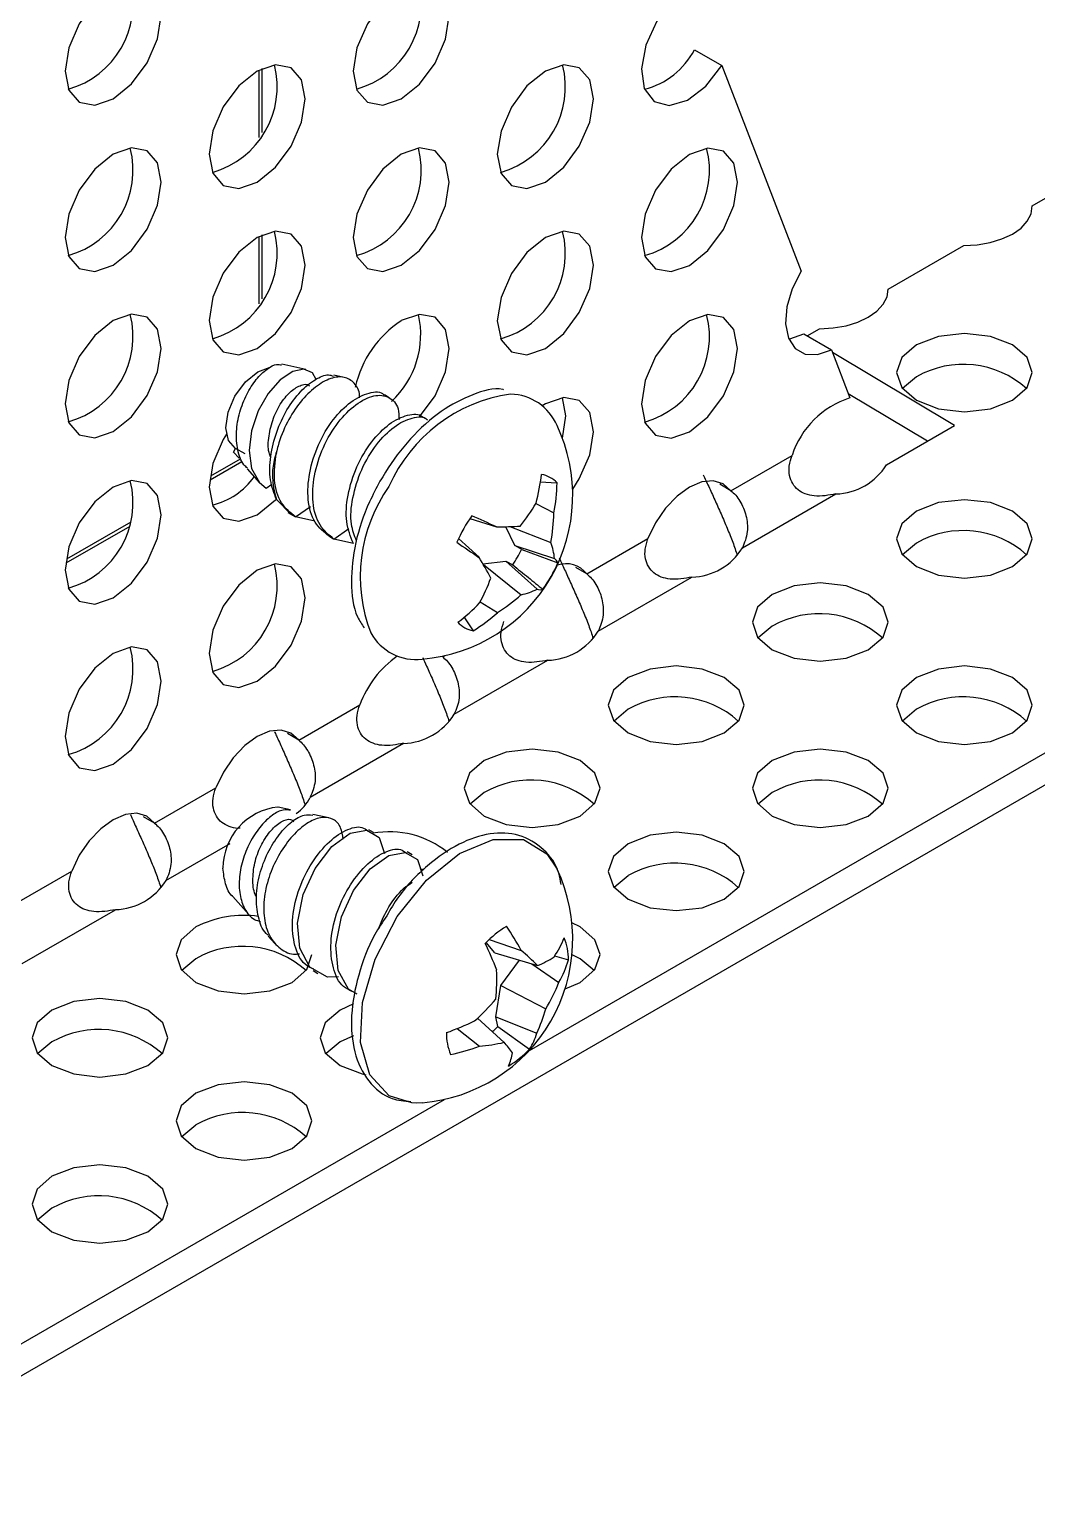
# Model space of a CAD drawing. Extents: x 0 to 8.3, y -7.63 to 0.
# Drawn here: x 5.873 to 6.799, y -6.572 to -5.212 of the extents above; entities that cross this region are included whole.
import ezdxf

# ---------------------------------------------------------------- set-up
doc = ezdxf.new("R2010")
doc.units = 0
doc.header["$LTSCALE"] = 0.5
doc.header["$MEASUREMENT"] = 0
for name, color, linetype in [('Brackets', 181, 'CONTINUOUS'), ('End Cap', 92, 'CONTINUOUS'), ('Hardware', 242, 'CONTINUOUS')]:
    doc.layers.add(name, color=color, linetype=linetype)

msp = doc.modelspace()

# ---------------------------------------------------------------- linework, layer by layer
at = {"layer": 'Brackets', "transparency": 16777216}
for p, q in [((6.4847, -5.2308), (6.5101, -5.2455)), ((6.5101, -5.2455), (6.5829, -5.4345)), ((6.7957, -5.3746), (6.8652, -5.3345)), ((6.6631, -5.4512), (6.7326, -5.4111)), ((6.5854, -5.4923), (6.6108, -5.507)), ((6.5886, -5.4942), (6.6, -5.4876)), ((6.6108, -5.507), (6.6279, -5.5513)), ((6.7242, -5.5766), (6.6118, -5.5094)), ((6.689, -5.5318), (6.6761, -5.5427)), ((6.6992, -5.591), (6.6264, -5.5475)), ((6.333, -6.1518), (7.3696, -5.5535)), ((6.3476, -5.5568), (6.3448, -5.5585)), ((6.6615, -5.6128), (6.7242, -5.5766)), ((4.7887, -7.0724), (7.3696, -5.5829)), ((6.5183, -5.6367), (6.5746, -5.6042)), ((6.5183, -5.6367), (6.5081, -5.6308)), ((6.5289, -5.6893), (6.615, -5.6397)), ((6.3857, -5.7132), (6.442, -5.6807)), ((6.689, -5.6849), (6.6761, -5.6957)), ((6.3857, -5.7132), (6.3755, -5.7073)), ((6.3963, -5.7659), (6.4824, -5.7162)), ((6.5564, -5.7614), (6.5435, -5.7722)), ((6.2637, -5.8424), (6.3498, -5.7927)), ((6.1206, -5.8662), (6.1769, -5.8337)), ((6.4238, -5.8379), (6.4109, -5.8488)), ((6.689, -5.8379), (6.6761, -5.8488)), ((6.1206, -5.8662), (6.1103, -5.8603)), ((6.1311, -5.9189), (6.2172, -5.8692)), ((5.988, -5.9427), (6.0443, -5.9102)), ((6.2913, -5.9144), (6.2784, -5.9253)), ((6.5564, -5.9144), (6.5435, -5.9253)), ((5.988, -5.9427), (5.9777, -5.9368)), ((5.9985, -5.9954), (6.0576, -5.9613)), ((5.8554, -6.0193), (5.9117, -5.9868)), ((6.4238, -5.991), (6.4109, -6.0018)), ((5.866, -6.0719), (5.952, -6.0223)), ((6.0261, -6.0675), (6.0132, -6.0783)), ((5.8935, -6.144), (5.8806, -6.1548)), ((4.7887, -7.0431), (6.2548, -6.1969)), ((6.0261, -6.2205), (6.0132, -6.2314)), ((5.8935, -6.297), (5.8806, -6.3079))]:
    msp.add_line(p, q, dxfattribs=at)
at = {"layer": 'Brackets', "transparency": 16777216, "flags": 128}
for points in [[(5.9498, -5.1739), (5.9329, -5.1876), (5.9186, -5.2069), (5.909, -5.229), (5.9056, -5.2505), (5.909, -5.268), (5.9186, -5.2791), (5.9329, -5.2819), (5.9498, -5.276), (5.9668, -5.2623), (5.9811, -5.243), (5.9907, -5.2209), (5.994, -5.1994), (5.9907, -5.1818), (5.9811, -5.1708), (5.9668, -5.168), (5.9498, -5.1739)], [(6.215, -5.174), (6.1981, -5.1876), (6.1838, -5.207), (6.1742, -5.2291), (6.1708, -5.2505), (6.1742, -5.2681), (6.1838, -5.2792), (6.1981, -5.2819), (6.215, -5.2761), (6.2319, -5.2624), (6.2463, -5.2431), (6.2558, -5.221), (6.2592, -5.1995), (6.2558, -5.1819), (6.2463, -5.1709), (6.2319, -5.1681), (6.215, -5.174)], [(6.4821, -5.173), (6.4651, -5.1858), (6.4503, -5.2047), (6.4401, -5.2266), (6.436, -5.2484), (6.4386, -5.2665), (6.4476, -5.2784), (6.4615, -5.2821), (6.4783, -5.2772), (6.4953, -5.2643), (6.5101, -5.2455)], [(6.0824, -5.2505), (6.0655, -5.2642), (6.0512, -5.2835), (6.0416, -5.3056), (6.0382, -5.3271), (6.0416, -5.3446), (6.0512, -5.3557), (6.0655, -5.3585), (6.0824, -5.3526), (6.0993, -5.3389), (6.1137, -5.3196), (6.1233, -5.2975), (6.1266, -5.276), (6.1233, -5.2585), (6.1137, -5.2474), (6.0993, -5.2446), (6.0824, -5.2505)], [(6.3476, -5.2506), (6.3307, -5.2642), (6.3163, -5.2836), (6.3068, -5.3057), (6.3034, -5.3271), (6.3068, -5.3447), (6.3163, -5.3558), (6.3307, -5.3585), (6.3476, -5.3527), (6.3645, -5.339), (6.3788, -5.3197), (6.3884, -5.2976), (6.3918, -5.2761), (6.3884, -5.2585), (6.3788, -5.2475), (6.3645, -5.2447), (6.3476, -5.2506)], [(5.9498, -5.327), (5.9329, -5.3407), (5.9186, -5.36), (5.909, -5.3821), (5.9056, -5.4036), (5.909, -5.4212), (5.9186, -5.4322), (5.9329, -5.435), (5.9498, -5.4291), (5.9668, -5.4155), (5.9811, -5.3961), (5.9907, -5.374), (5.994, -5.3526), (5.9907, -5.335), (5.9811, -5.3239), (5.9668, -5.3212), (5.9498, -5.327)], [(6.215, -5.3271), (6.1981, -5.3408), (6.1838, -5.3601), (6.1742, -5.3822), (6.1708, -5.4037), (6.1742, -5.4212), (6.1838, -5.4323), (6.1981, -5.4351), (6.215, -5.4292), (6.2319, -5.4155), (6.2463, -5.3962), (6.2558, -5.3741), (6.2592, -5.3526), (6.2558, -5.3351), (6.2463, -5.324), (6.2319, -5.3212), (6.215, -5.3271)], [(6.4802, -5.3272), (6.4633, -5.3408), (6.4489, -5.3602), (6.4393, -5.3823), (6.436, -5.4037), (6.4393, -5.4213), (6.4489, -5.4324), (6.4633, -5.4351), (6.4802, -5.4293), (6.4971, -5.4156), (6.5114, -5.3963), (6.521, -5.3742), (6.5244, -5.3527), (6.521, -5.3351), (6.5114, -5.3241), (6.4971, -5.3213), (6.4802, -5.3272)], [(6.7326, -5.4111), (6.7449, -5.4104), (6.7568, -5.4084), (6.7678, -5.405), (6.7774, -5.4005), (6.7853, -5.395), (6.7911, -5.3886), (6.7946, -5.3818), (6.7957, -5.3746)], [(6.0824, -5.4036), (6.0655, -5.4173), (6.0512, -5.4366), (6.0416, -5.4587), (6.0382, -5.4802), (6.0416, -5.4978), (6.0512, -5.5088), (6.0655, -5.5116), (6.0824, -5.5057), (6.0993, -5.4921), (6.1137, -5.4727), (6.1233, -5.4506), (6.1266, -5.4292), (6.1233, -5.4116), (6.1137, -5.4005), (6.0993, -5.3978), (6.0824, -5.4036)], [(6.3476, -5.4037), (6.3307, -5.4174), (6.3163, -5.4367), (6.3068, -5.4588), (6.3034, -5.4803), (6.3068, -5.4978), (6.3163, -5.5089), (6.3307, -5.5117), (6.3476, -5.5058), (6.3645, -5.4921), (6.3788, -5.4728), (6.3884, -5.4507), (6.3918, -5.4292), (6.3884, -5.4117), (6.3788, -5.4006), (6.3645, -5.3978), (6.3476, -5.4037)], [(6.5829, -5.4345), (6.5747, -5.4508), (6.5698, -5.4675), (6.5686, -5.4831), (6.5712, -5.4963), (6.5774, -5.5059), (6.5866, -5.5111), (6.5981, -5.5114), (6.6108, -5.507)], [(6.6, -5.4876), (6.6124, -5.4869), (6.6243, -5.4849), (6.6352, -5.4816), (6.6448, -5.477), (6.6527, -5.4715), (6.6585, -5.4651), (6.662, -5.4583), (6.6631, -5.4512)], [(5.9498, -5.4801), (5.9329, -5.4938), (5.9186, -5.5131), (5.909, -5.5352), (5.9056, -5.5567), (5.909, -5.5743), (5.9186, -5.5853), (5.9329, -5.5881), (5.9498, -5.5822), (5.9668, -5.5686), (5.9811, -5.5492), (5.9907, -5.5272), (5.994, -5.5057), (5.9907, -5.4881), (5.9811, -5.4771), (5.9668, -5.4743), (5.9498, -5.4801)], [(6.2316, -5.569), (6.2319, -5.5687), (6.2463, -5.5493), (6.2558, -5.5272), (6.2592, -5.5058), (6.2558, -5.4882), (6.2463, -5.4771), (6.2319, -5.4744), (6.215, -5.4802)], [(6.4802, -5.4803), (6.4633, -5.494), (6.4489, -5.5133), (6.4393, -5.5354), (6.436, -5.5569), (6.4393, -5.5744), (6.4489, -5.5855), (6.4633, -5.5883), (6.4802, -5.5824), (6.4971, -5.5687), (6.5114, -5.5494), (6.521, -5.5273), (6.5244, -5.5058), (6.521, -5.4883), (6.5114, -5.4772), (6.4971, -5.4744), (6.4802, -5.4803)], [(6.5715, -5.497), (6.5727, -5.4968), (6.5854, -5.4923)], [(6.689, -5.5025), (6.6755, -5.5142), (6.6707, -5.528), (6.6755, -5.5418), (6.689, -5.5535), (6.7093, -5.5614), (6.7332, -5.5641), (6.7571, -5.5614), (6.7774, -5.5535), (6.7909, -5.5418), (6.7957, -5.528), (6.7909, -5.5142), (6.7774, -5.5025), (6.7571, -5.4947), (6.7332, -5.492), (6.7093, -5.4947), (6.689, -5.5025)], [(6.3728, -5.6353), (6.3788, -5.6259), (6.3884, -5.6038), (6.3918, -5.5824), (6.3884, -5.5648), (6.3788, -5.5537), (6.3645, -5.551), (6.3476, -5.5568)], [(6.0542, -5.5848), (6.0512, -5.5897), (6.0416, -5.6118), (6.0382, -5.6333), (6.0416, -5.6509), (6.0512, -5.6619), (6.0655, -5.6647), (6.0824, -5.6588), (6.0993, -5.6452), (6.1001, -5.6444)], [(5.9498, -5.6333), (5.9329, -5.6469), (5.9186, -5.6663), (5.909, -5.6883), (5.9056, -5.7098), (5.909, -5.7274), (5.9186, -5.7384), (5.9329, -5.7412), (5.9498, -5.7353), (5.9668, -5.7217), (5.9811, -5.7024), (5.9907, -5.6803), (5.994, -5.6588), (5.9907, -5.6412), (5.9811, -5.6302), (5.9668, -5.6274), (5.9498, -5.6333)], [(6.5183, -5.6367), (6.5113, -5.6303), (6.5021, -5.6275), (6.4915, -5.6286), (6.4802, -5.6334), (6.4688, -5.6417), (6.4582, -5.6529), (6.4491, -5.6662), (6.442, -5.6807)], [(6.689, -5.6556), (6.6755, -5.6673), (6.6707, -5.6811), (6.6755, -5.6949), (6.689, -5.7066), (6.7093, -5.7144), (6.7332, -5.7171), (6.7571, -5.7144), (6.7774, -5.7066), (6.7909, -5.6949), (6.7957, -5.6811), (6.7909, -5.6673), (6.7774, -5.6556), (6.7571, -5.6477), (6.7332, -5.645), (6.7093, -5.6477), (6.689, -5.6556)], [(6.0824, -5.7099), (6.0655, -5.7235), (6.0512, -5.7429), (6.0416, -5.7649), (6.0382, -5.7864), (6.0416, -5.804), (6.0512, -5.815), (6.0655, -5.8178), (6.0824, -5.8119), (6.0993, -5.7983), (6.1137, -5.779), (6.1233, -5.7569), (6.1266, -5.7354), (6.1233, -5.7178), (6.1137, -5.7068), (6.0993, -5.704), (6.0824, -5.7099)], [(6.5564, -5.7321), (6.5429, -5.7438), (6.5381, -5.7576), (6.5429, -5.7714), (6.5564, -5.7831), (6.5767, -5.7909), (6.6006, -5.7937), (6.6245, -5.7909), (6.6448, -5.7831), (6.6584, -5.7714), (6.6631, -5.7576), (6.6584, -5.7438), (6.6448, -5.7321), (6.6245, -5.7243), (6.6006, -5.7215), (6.5767, -5.7243), (6.5564, -5.7321)], [(5.9498, -5.7864), (5.9329, -5.8), (5.9186, -5.8194), (5.909, -5.8415), (5.9056, -5.8629), (5.909, -5.8805), (5.9186, -5.8916), (5.9329, -5.8943), (5.9498, -5.8885), (5.9668, -5.8748), (5.9811, -5.8555), (5.9907, -5.8334), (5.994, -5.8119), (5.9907, -5.7943), (5.9811, -5.7833), (5.9668, -5.7805), (5.9498, -5.7864)], [(6.4238, -5.8086), (6.4103, -5.8203), (6.4055, -5.8341), (6.4103, -5.8479), (6.4238, -5.8596), (6.4441, -5.8674), (6.468, -5.8702), (6.492, -5.8674), (6.5122, -5.8596), (6.5258, -5.8479), (6.5305, -5.8341), (6.5258, -5.8203), (6.5122, -5.8086), (6.492, -5.8008), (6.468, -5.798), (6.4441, -5.8008), (6.4238, -5.8086)], [(6.689, -5.8086), (6.6755, -5.8203), (6.6707, -5.8341), (6.6755, -5.8479), (6.689, -5.8596), (6.7093, -5.8674), (6.7332, -5.8702), (6.7571, -5.8674), (6.7774, -5.8596), (6.7909, -5.8479), (6.7957, -5.8341), (6.7909, -5.8203), (6.7774, -5.8086), (6.7571, -5.8008), (6.7332, -5.798), (6.7093, -5.8008), (6.689, -5.8086)], [(6.1206, -5.8662), (6.1135, -5.8598), (6.1044, -5.8571), (6.0938, -5.8581), (6.0824, -5.863), (6.0711, -5.8713), (6.0604, -5.8824), (6.0513, -5.8957), (6.0443, -5.9102)], [(6.2913, -5.8851), (6.2777, -5.8968), (6.273, -5.9106), (6.2777, -5.9244), (6.2913, -5.9361), (6.3115, -5.944), (6.3355, -5.9467), (6.3594, -5.944), (6.3797, -5.9361), (6.3932, -5.9244), (6.398, -5.9106), (6.3932, -5.8968), (6.3797, -5.8851), (6.3594, -5.8773), (6.3355, -5.8746), (6.3115, -5.8773), (6.2913, -5.8851)], [(6.5564, -5.8851), (6.5429, -5.8968), (6.5381, -5.9106), (6.5429, -5.9244), (6.5564, -5.9361), (6.5767, -5.944), (6.6006, -5.9467), (6.6245, -5.944), (6.6448, -5.9361), (6.6584, -5.9244), (6.6631, -5.9106), (6.6584, -5.8968), (6.6448, -5.8851), (6.6245, -5.8773), (6.6006, -5.8746), (6.5767, -5.8773), (6.5564, -5.8851)], [(5.988, -5.9427), (5.9809, -5.9363), (5.9718, -5.9336), (5.9612, -5.9347), (5.9498, -5.9395), (5.9385, -5.9478), (5.9279, -5.9589), (5.9187, -5.9722), (5.9117, -5.9868)], [(6.4238, -5.9616), (6.4103, -5.9733), (6.4055, -5.9871), (6.4103, -6.001), (6.4238, -6.0127), (6.4441, -6.0205), (6.468, -6.0232), (6.492, -6.0205), (6.5122, -6.0127), (6.5258, -6.001), (6.5305, -5.9871), (6.5258, -5.9733), (6.5122, -5.9616), (6.492, -5.9538), (6.468, -5.9511), (6.4441, -5.9538), (6.4238, -5.9616)], [(6.0261, -6.0382), (6.0126, -6.0499), (6.0078, -6.0637), (6.0126, -6.0775), (6.0261, -6.0892), (6.0464, -6.097), (6.0703, -6.0997), (6.0942, -6.097), (6.1145, -6.0892), (6.128, -6.0775), (6.1328, -6.0637)], [(6.3658, -6.0952), (6.3797, -6.0892), (6.3932, -6.0775), (6.398, -6.0637), (6.3932, -6.0499), (6.3797, -6.0382), (6.3721, -6.0345)], [(6.3926, -6.0783), (6.3797, -6.0675), (6.3722, -6.0638)], [(5.8935, -6.1147), (5.88, -6.1264), (5.8752, -6.1402), (5.88, -6.154), (5.8935, -6.1657), (5.9138, -6.1735), (5.9377, -6.1763), (5.9616, -6.1735), (5.9819, -6.1657), (5.9955, -6.154), (6.0002, -6.1402), (5.9955, -6.1264), (5.9819, -6.1147), (5.9616, -6.1069), (5.9377, -6.1041), (5.9138, -6.1069), (5.8935, -6.1147)], [(6.1711, -6.1091), (6.1587, -6.1147), (6.1451, -6.1264), (6.1404, -6.1402), (6.1451, -6.154), (6.1587, -6.1657), (6.179, -6.1735), (6.1824, -6.1743)], [(6.1709, -6.1385), (6.1587, -6.144), (6.1458, -6.1548)], [(6.0261, -6.1912), (6.0126, -6.2029), (6.0078, -6.2167), (6.0126, -6.2305), (6.0261, -6.2422), (6.0464, -6.25), (6.0703, -6.2528), (6.0942, -6.25), (6.1145, -6.2422), (6.128, -6.2305), (6.1328, -6.2167), (6.128, -6.2029), (6.1145, -6.1912), (6.0942, -6.1834), (6.0703, -6.1806), (6.0464, -6.1834), (6.0261, -6.1912)], [(5.8935, -6.2677), (5.88, -6.2794), (5.8752, -6.2932), (5.88, -6.307), (5.8935, -6.3187), (5.9138, -6.3266), (5.9377, -6.3293), (5.9616, -6.3266), (5.9819, -6.3187), (5.9955, -6.307), (6.0002, -6.2932), (5.9955, -6.2794), (5.9819, -6.2677), (5.9616, -6.2599), (5.9377, -6.2572), (5.9138, -6.2599), (5.8935, -6.2677)]]:
    msp.add_lwpolyline(points, dxfattribs=at)
at = {"layer": 'Brackets', "transparency": 16777216}
for centre, radius, start, end in [((5.8866, -5.1885), 0.0816, 285.6115, 14.4061), ((6.1518, -5.1885), 0.0816, 285.6115, 14.4061), ((6.4213, -5.1982), 0.0713, 284.3136, 332.778), ((6.0192, -5.2651), 0.0816, 285.6115, 14.4061), ((6.2844, -5.2651), 0.0816, 285.6115, 14.4061), ((5.8866, -5.3416), 0.0816, 285.6115, 14.4061), ((6.1518, -5.3417), 0.0816, 285.6115, 14.4061), ((6.417, -5.3417), 0.0816, 285.6115, 14.4061), ((6.0192, -5.4182), 0.0816, 285.6115, 14.4061), ((6.2844, -5.4183), 0.0816, 285.6115, 14.4061), ((5.8866, -5.4947), 0.0816, 285.6115, 14.4061), ((6.2686, -5.5627), 0.0983, 123.0284, 167.4317), ((6.1484, -5.4928), 0.0845, 313.0811, 12.5088), ((6.417, -5.4949), 0.0816, 285.6115, 14.4061), ((6.7322, -5.6074), 0.087, 48.0382, 119.7374), ((6.6525, -5.6293), 0.0818, 107.501, 162.118), ((6.6132, -5.5828), 0.0569, 271.8128, 328.1695), ((5.8866, -5.6478), 0.0816, 285.6115, 14.4061), ((6.0248, -5.5843), 0.0677, 283.9769, 324.1583), ((6.7322, -5.7604), 0.087, 48.0382, 119.7374), ((6.4806, -5.6594), 0.0569, 271.8128, 328.1695), ((6.0192, -5.7244), 0.0816, 285.6115, 14.4061), ((6.3665, -5.7285), 0.0246, 38.5017, 108.5636), ((6.5996, -5.8369), 0.087, 48.0382, 119.7374), ((6.348, -5.7359), 0.0569, 271.8128, 328.1695), ((5.8866, -5.8009), 0.0816, 285.6115, 14.4061), ((6.2684, -5.8682), 0.0978, 125.7563, 159.3547), ((6.467, -5.9134), 0.087, 48.0382, 119.7374), ((6.7322, -5.9134), 0.087, 48.0382, 119.7374), ((6.2154, -5.8124), 0.0569, 271.8128, 328.1695), ((6.3344, -5.99), 0.087, 48.0382, 119.7374), ((6.5996, -5.99), 0.087, 48.0382, 119.7374), ((6.0989, -5.904), 0.0355, 303.2408, 335.1602), ((6.2041, -6.0351), 0.0845, 50.8737, 100.4075), ((6.467, -6.0665), 0.087, 48.0382, 119.7374), ((5.9502, -5.9654), 0.0569, 271.8128, 328.1695), ((6.0702, -6.1242), 0.0967, 82.0057, 117.1626), ((6.0692, -6.143), 0.087, 48.0382, 119.7374), ((5.9367, -6.2195), 0.087, 48.0382, 119.7374), ((6.0692, -6.296), 0.087, 48.0382, 119.7374), ((5.9367, -6.3726), 0.087, 48.0382, 119.7374)]:
    msp.add_arc(centre, radius, start, end, dxfattribs=at)
for points, knots in [([(6.615, -5.6397), (6.6083, -5.6409), (6.599, -5.6426), (6.5869, -5.6401), (6.5799, -5.6363), (6.5747, -5.6303), (6.5719, -5.6226), (6.5716, -5.6134), (6.5736, -5.6074), (6.5746, -5.6042)], [0, 0, 0, 0, 0.28993, 0.408037, 0.5155201, 0.6205058, 0.731668, 0.8563965, 1, 1, 1, 1]), ([(6.4929, -5.622), (6.4945, -5.6255), (6.4976, -5.6321), (6.5033, -5.6447), (6.5092, -5.6578), (6.515, -5.6713), (6.5202, -5.6844), (6.5229, -5.6922), (6.5242, -5.6961)], [0, 0, 0, 0, 0.181901, 0.353032, 0.516927, 0.677601, 0.839306, 1, 1, 1, 1]), ([(6.5183, -5.6367), (6.5198, -5.6379), (6.5225, -5.6403), (6.5266, -5.646), (6.53, -5.6526), (6.5324, -5.6599), (6.5336, -5.6674), (6.5336, -5.6784), (6.5308, -5.6848), (6.5289, -5.6893)], [0, 0, 0, 0, 0.12992, 0.242037, 0.343623, 0.444264, 0.553789, 0.679972, 1, 1, 1, 1]), ([(6.4824, -5.7162), (6.4757, -5.7174), (6.4664, -5.7191), (6.4543, -5.7166), (6.4473, -5.7128), (6.4422, -5.7068), (6.4393, -5.6991), (6.439, -5.6899), (6.441, -5.6839), (6.442, -5.6807)], [0, 0, 0, 0, 0.28993, 0.408037, 0.51552, 0.620506, 0.731668, 0.856396, 1, 1, 1, 1]), ([(6.3603, -5.6985), (6.3619, -5.702), (6.3651, -5.7087), (6.3707, -5.7212), (6.3766, -5.7344), (6.3824, -5.7478), (6.3877, -5.7609), (6.3903, -5.7687), (6.3916, -5.7726)], [0, 0, 0, 0, 0.181901, 0.353032, 0.516927, 0.677601, 0.839306, 1, 1, 1, 1]), ([(6.3857, -5.7132), (6.3872, -5.7145), (6.3899, -5.7169), (6.394, -5.7225), (6.3974, -5.7291), (6.3998, -5.7364), (6.401, -5.7439), (6.401, -5.7549), (6.3982, -5.7613), (6.3963, -5.7659)], [0, 0, 0, 0, 0.1299201, 0.2420367, 0.3436235, 0.4442637, 0.5537893, 0.6799724, 1, 1, 1, 1]), ([(6.3498, -5.7927), (6.3432, -5.7939), (6.3338, -5.7957), (6.3217, -5.7931), (6.3147, -5.7893), (6.3096, -5.7833), (6.3068, -5.7756), (6.3064, -5.7664), (6.3084, -5.7604), (6.3095, -5.7572)], [0, 0, 0, 0, 0.28993, 0.408037, 0.5155201, 0.6205058, 0.731668, 0.8563965, 1, 1, 1, 1]), ([(6.2347, -5.7902), (6.2359, -5.7927), (6.2388, -5.7991), (6.244, -5.8109), (6.2498, -5.8243), (6.2551, -5.8374), (6.2577, -5.8452), (6.259, -5.8491)], [0, 0, 0, 0, 0.146568, 0.362767, 0.574715, 0.788025, 1, 1, 1, 1]), ([(6.2531, -5.7897), (6.2546, -5.791), (6.2574, -5.7934), (6.2614, -5.799), (6.2648, -5.8056), (6.2672, -5.813), (6.2685, -5.8205), (6.2684, -5.8314), (6.2657, -5.8378), (6.2637, -5.8424)], [0, 0, 0, 0, 0.12992, 0.242037, 0.343623, 0.444264, 0.553789, 0.679972, 1, 1, 1, 1]), ([(6.2172, -5.8692), (6.2106, -5.8704), (6.2012, -5.8722), (6.1891, -5.8696), (6.1821, -5.8658), (6.177, -5.8599), (6.1742, -5.8521), (6.1738, -5.843), (6.1758, -5.8369), (6.1769, -5.8337)], [0, 0, 0, 0, 0.28993, 0.408037, 0.51552, 0.620506, 0.731668, 0.856396, 1, 1, 1, 1]), ([(6.0983, -5.8582), (6.0989, -5.8596), (6.1011, -5.8642), (6.1056, -5.8743), (6.1114, -5.8874), (6.1172, -5.9008), (6.1225, -5.9139), (6.1251, -5.9217), (6.1264, -5.9256)], [0, 0, 0, 0, 0.079125, 0.271754, 0.45624, 0.637098, 0.819118, 1, 1, 1, 1]), ([(6.1206, -5.8662), (6.122, -5.8675), (6.1248, -5.8699), (6.1288, -5.8755), (6.1322, -5.8822), (6.1346, -5.8895), (6.1359, -5.897), (6.1358, -5.9079), (6.1331, -5.9143), (6.1311, -5.9189)], [0, 0, 0, 0, 0.12992, 0.242037, 0.343623, 0.444264, 0.553789, 0.679972, 1, 1, 1, 1]), ([(6.0667, -5.9473), (6.066, -5.9474), (6.0626, -5.9478), (6.0566, -5.946), (6.0496, -5.9424), (6.0444, -5.9364), (6.0416, -5.9286), (6.0413, -5.9195), (6.0432, -5.9135), (6.0443, -5.9102)], [0, 0, 0, 0, 0.041817, 0.201193, 0.346233, 0.487903, 0.637907, 0.806219, 1, 1, 1, 1]), ([(5.9657, -5.9347), (5.9663, -5.9361), (5.9685, -5.9408), (5.973, -5.9508), (5.9789, -5.9639), (5.9846, -5.9773), (5.9899, -5.9904), (5.9925, -5.9982), (5.9938, -6.0021)], [0, 0, 0, 0, 0.079125, 0.271754, 0.45624, 0.637098, 0.819118, 1, 1, 1, 1]), ([(5.988, -5.9427), (5.9894, -5.944), (5.9922, -5.9464), (5.9962, -5.9521), (5.9996, -5.9587), (6.0021, -5.966), (6.0033, -5.9735), (6.0032, -5.9844), (6.0005, -5.9908), (5.9985, -5.9954)], [0, 0, 0, 0, 0.12992, 0.242037, 0.343623, 0.444264, 0.553789, 0.679972, 1, 1, 1, 1]), ([(5.952, -6.0223), (5.9454, -6.0235), (5.9361, -6.0252), (5.924, -6.0227), (5.917, -6.0189), (5.9118, -6.0129), (5.909, -6.0052), (5.9087, -5.996), (5.9107, -5.99), (5.9117, -5.9868)], [0, 0, 0, 0, 0.28993, 0.408037, 0.51552, 0.620506, 0.731668, 0.856396, 1, 1, 1, 1])]:
    msp.add_open_spline(points, degree=3, knots=knots, dxfattribs=at)
at = {"layer": 'End Cap', "transparency": 16777216}
for p, q in [((6.0841, -5.3117), (6.0841, -5.2496)), ((6.087, -5.3071), (6.087, -5.2481)), ((6.0841, -5.4648), (6.0841, -5.4027)), ((6.087, -5.4602), (6.087, -5.4013)), ((6.0393, -5.6267), (6.0683, -5.6099)), ((6.0398, -5.623), (6.0671, -5.6073)), ((5.9067, -5.7032), (5.9654, -5.6693)), ((5.9073, -5.6995), (5.9664, -5.6654)), ((6.2531, -5.7897), (6.2527, -5.7891)), ((6.2531, -5.7897), (6.2552, -5.7885))]:
    msp.add_line(p, q, dxfattribs=at)
at = {"layer": 'End Cap', "transparency": 16777216, "flags": 128}
msp.add_lwpolyline([(6.3633, -5.5883), (6.3664, -5.5677), (6.3634, -5.5511)], dxfattribs=at)
at = {"layer": 'Hardware', "transparency": 16777216}
for p, q in [((6.1272, -5.525), (6.105, -5.5203)), ((6.1625, -5.5324), (6.1528, -5.5304)), ((6.2039, -5.5512), (6.1995, -5.5486)), ((6.2392, -5.5716), (6.2348, -5.569)), ((6.0606, -5.6013), (6.0626, -5.5977)), ((6.0657, -5.6069), (6.0606, -5.6013)), ((6.0623, -5.5976), (6.0711, -5.6026)), ((6.0731, -5.6166), (6.0846, -5.6294)), ((6.0908, -5.6345), (6.096, -5.6308)), ((6.3429, -5.6284), (6.3583, -5.6295)), ((6.1133, -5.6582), (6.1002, -5.6449)), ((6.1107, -5.6567), (6.1172, -5.6605)), ((6.1178, -5.6608), (6.1314, -5.6512)), ((6.3389, -5.6485), (6.3555, -5.6572)), ((6.1355, -5.6647), (6.1178, -5.6608)), ((6.1531, -5.6812), (6.1668, -5.6716)), ((6.2782, -5.6623), (6.3025, -5.6699)), ((6.3194, -5.6872), (6.3111, -5.6698)), ((6.3148, -5.6697), (6.3526, -5.6844)), ((6.1482, -5.6783), (6.1526, -5.6809)), ((6.1709, -5.6852), (6.1531, -5.6812)), ((6.2677, -5.6807), (6.2866, -5.698)), ((6.3258, -5.6907), (6.3194, -5.6872)), ((6.3194, -5.6872), (6.356, -5.6991)), ((6.3258, -5.6907), (6.3592, -5.7031)), ((6.2902, -5.704), (6.3113, -5.7016)), ((6.2906, -5.7047), (6.3254, -5.7324)), ((6.3113, -5.7016), (6.3176, -5.705)), ((6.3113, -5.7016), (6.34, -5.7273)), ((6.2876, -5.739), (6.3035, -5.7489)), ((6.2725, -5.7529), (6.2812, -5.7656)), ((6.113, -5.9303), (6.1016, -5.9279)), ((6.1482, -5.9377), (6.1336, -5.9347)), ((6.1896, -5.9513), (6.1852, -5.9487)), ((6.225, -5.9717), (6.2205, -5.9691)), ((6.2357, -5.9858), (6.2338, -5.9851)), ((6.06, -6.0102), (6.0747, -6.0267)), ((6.0926, -6.0466), (6.0988, -6.0535)), ((6.301, -6.0619), (6.293, -6.0526)), ((6.2959, -6.0497), (6.3253, -6.0598)), ((6.301, -6.0619), (6.3404, -6.0738)), ((6.3561, -6.0649), (6.3689, -6.0684)), ((6.1339, -6.0784), (6.1383, -6.081)), ((6.3067, -6.092), (6.3239, -6.0688)), ((6.3352, -6.0722), (6.3601, -6.0892)), ((6.3021, -6.1209), (6.3067, -6.092)), ((6.3067, -6.092), (6.3479, -6.1136)), ((6.2663, -6.1318), (6.2869, -6.148)), ((6.2853, -6.1221), (6.3096, -6.1444)), ((6.3038, -6.1299), (6.3021, -6.1209)), ((6.3021, -6.1209), (6.3397, -6.136)), ((6.3038, -6.1299), (6.3331, -6.1506))]:
    msp.add_line(p, q, dxfattribs=at)
at = {"layer": 'Hardware', "transparency": 16777216, "flags": 128}
for points in [[(6.0626, -5.5977), (6.056, -5.5905), (6.0536, -5.5788), (6.0557, -5.5645), (6.062, -5.5496), (6.0716, -5.5365), (6.0829, -5.5272), (6.0943, -5.5231), (6.0945, -5.5231)], [(6.1367, -5.5342), (6.1333, -5.5281), (6.1254, -5.5247), (6.1151, -5.5269), (6.1036, -5.5347), (6.0925, -5.5471), (6.0833, -5.5633), (6.0771, -5.5816), (6.0749, -5.5998), (6.0773, -5.6162), (6.0844, -5.6291), (6.0908, -5.6345), (6.0908, -5.6345)], [(6.1571, -6.0842), (6.147, -6.0844), (6.1309, -6.0751), (6.1216, -6.0578), (6.1194, -6.0347), (6.1246, -6.0084), (6.1357, -5.9844), (6.1512, -5.9643), (6.1681, -5.952), (6.1833, -5.9492), (6.1946, -5.9558), (6.1997, -5.9706), (6.1997, -5.9706)], [(6.1743, -6.1002), (6.1663, -6.0955), (6.1569, -6.0782), (6.1548, -6.0551), (6.1599, -6.0288), (6.1711, -6.0048), (6.1865, -5.9848), (6.2035, -5.9724), (6.2186, -5.9696), (6.23, -5.9762), (6.235, -5.991), (6.235, -5.991)], [(6.2246, -6.2001), (6.2038, -6.1935), (6.186, -6.1743), (6.1775, -6.1446), (6.1792, -6.1077), (6.1909, -6.0677), (6.2113, -6.0287), (6.2382, -5.9952), (6.2687, -5.9706), (6.2996, -5.9577), (6.3274, -5.9578), (6.3491, -5.971), (6.3584, -5.985)], [(6.2343, -6.2001), (6.2289, -6.2003), (6.2246, -6.2001)]]:
    msp.add_lwpolyline(points, dxfattribs=at)
at = {"layer": 'Hardware', "transparency": 16777216}
for centre, radius, start, end in [((6.3367, -5.6917), 0.1455, 98.35, 156.1107), ((6.3145, -5.5956), 0.0478, 23.3334, 88.6984), ((6.2218, -5.6412), 0.151, 330.4532, 25.3029), ((6.1596, -5.6229), 0.0632, 160.4031, 200.2699), ((6.1595, -5.6003), 0.1858, 345.0484, 353.3875), ((6.3389, -5.6482), 0.027, 43.8897, 78.7929), ((6.1994, -5.627), 0.159, 349.0389, 359.0997), ((6.3216, -5.7159), 0.1443, 144.8286, 200.9994), ((6.1915, -5.5616), 0.1711, 321.0698, 329.5745), ((6.1903, -5.6536), 0.1652, 349.2541, 358.7511), ((6.3914, -5.739), 0.1367, 144.5706, 156.3358), ((5.8309, -6.688), 1.122, 65.1419, 66.4064), ((6.3012, -5.3327), 0.3373, 270.2201, 273.9814), ((6.7823, -4.9457), 0.901, 235.0431, 236.6162), ((6.2974, -5.7047), 0.0589, 5.4573, 20.2139), ((5.9781, -5.8863), 0.3614, 27.9178, 31.3963), ((6.2256, -5.6434), 0.1107, 326.1925, 334.7139), ((6.234, -5.6482), 0.1367, 324.5706, 336.3358), ((6.3503, -5.7071), 0.00978, 24.2399, 54.6445), ((6.2218, -5.6412), 0.151, 274.7148, 330.4532), ((6.1398, -5.6595), 0.1678, 331.3507, 339.9287), ((6.2149, -5.6087), 0.1658, 302.2669, 311.7697), ((6.3128, -5.6733), 0.0605, 281.9941, 296.725), ((6.3431, -5.7186), 0.00922, 250.5714, 284.5182), ((6.1566, -5.613), 0.1821, 307.33, 315.7826), ((6.1987, -5.6318), 0.1572, 301.6728, 311.8104), ((6.2864, -5.7391), 0.027, 223.8897, 258.7929), ((6.2287, -5.7442), 0.0479, 209.2862, 276.6414), ((6.1074, -5.9841), 0.0565, 95.9478, 179.9905), ((6.2218, -6.0495), 0.151, 274.7148, 25.3029), ((6.3621, -6.1201), 0.0966, 121.3972, 136.2369), ((6.1377, -6.1593), 0.2124, 27.9485, 34.9688), ((6.2784, -6.0134), 0.0933, 325.8639, 338.1575), ((6.3142, -6.0683), 0.0546, 359.8368, 21.5757), ((5.9628, -6.2099), 0.3648, 21.2183, 25.4237), ((6.1791, -6.2333), 0.2269, 44.691, 49.8848), ((6.3021, -5.9817), 0.0997, 292.5575, 302.4517), ((6.0763, -6.0849), 0.2266, 355.0254, 1.7829), ((6.274, -6.0404), 0.0989, 330.493, 343.5714), ((6.2156, -6.0327), 0.1551, 328.5606, 338.6569), ((6.1361, -5.9623), 0.2186, 312.0228, 319.3956), ((6.2323, -6.0837), 0.1194, 334.0492, 345.5085), ((6.1696, -5.8898), 0.2606, 289.4897, 295.6839), ((6.2451, -6.0691), 0.0846, 309.4007, 313.9896), ((6.3111, -6.1356), 0.0546, 179.8368, 201.5757), ((6.2745, -5.9968), 0.1517, 274.6734, 283.3811), ((6.147, -6.2809), 0.2124, 36.6936, 40.0033), ((6.291, -6.1228), 0.0504, 326.5518, 344.8863), ((6.2227, -5.9766), 0.183, 281.8476, 290.5202), ((6.2633, -6.0838), 0.0966, 301.3972, 316.2369), ((6.2777, -6.149), 0.0399, 334.2736, 352.7087)]:
    msp.add_arc(centre, radius, start, end, dxfattribs=at)
for points, knots in [([(6.0736, -5.6161), (6.0724, -5.6151), (6.068, -5.6111), (6.064, -5.5993), (6.0626, -5.5826), (6.0659, -5.5646), (6.0724, -5.5478), (6.0814, -5.5337), (6.0914, -5.5243), (6.0996, -5.5197), (6.1034, -5.5206), (6.1049, -5.521)], [0, 0, 0, 0, 0.04709, 0.176156, 0.306107, 0.435841, 0.559715, 0.683749, 0.807576, 0.925593, 1, 1, 1, 1]), ([(6.1002, -5.6449), (6.098, -5.6391), (6.0935, -5.6275), (6.0941, -5.6053), (6.0996, -5.5827), (6.1093, -5.5618), (6.1221, -5.5447), (6.1357, -5.5338), (6.1464, -5.5291), (6.1511, -5.5307), (6.1526, -5.5312)], [0, 0, 0, 0, 0.13815, 0.2763, 0.413696, 0.546374, 0.679529, 0.812128, 0.939764, 1, 1, 1, 1]), ([(6.1767, -5.5512), (6.1767, -5.5505), (6.1768, -5.5445), (6.1722, -5.5371), (6.1629, -5.5312), (6.1503, -5.5324), (6.1361, -5.5404), (6.1217, -5.5545), (6.1096, -5.5734), (6.1028, -5.5901), (6.1005, -5.5996), (6.1, -5.6017)], [0, 0, 0, 0, 0.017443, 0.14885, 0.280149, 0.413234, 0.548402, 0.683539, 0.819946, 0.958873, 1, 1, 1, 1]), ([(6.0949, -5.606), (6.0943, -5.6045), (6.092, -5.599), (6.0929, -5.5861), (6.0968, -5.5698), (6.1043, -5.555), (6.114, -5.5441), (6.1229, -5.539), (6.1291, -5.5381), (6.1306, -5.5402), (6.1306, -5.5403)], [0, 0, 0, 0, 0.053264, 0.206887, 0.365782, 0.524677, 0.6783, 0.838682, 0.994686, 1, 1, 1, 1]), ([(6.1487, -5.6786), (6.1439, -5.6749), (6.1343, -5.6672), (6.1282, -5.6456), (6.1297, -5.6203), (6.138, -5.5939), (6.1517, -5.5706), (6.169, -5.5534), (6.1852, -5.5459), (6.1963, -5.545), (6.1993, -5.5486), (6.1994, -5.5488)], [0, 0, 0, 0, 0.1235492, 0.2504151, 0.3721553, 0.4978959, 0.6236365, 0.7453766, 0.8722425, 0.9957917, 1, 1, 1, 1]), ([(6.1531, -5.6812), (6.1484, -5.6774), (6.1388, -5.6698), (6.1326, -5.6482), (6.1341, -5.6229), (6.1424, -5.5964), (6.1562, -5.5731), (6.1733, -5.5562), (6.1902, -5.5477), (6.2041, -5.5496), (6.2126, -5.5581), (6.2129, -5.5677), (6.213, -5.5712)], [0, 0, 0, 0, 0.104111, 0.211016, 0.313602, 0.419559, 0.525516, 0.628102, 0.735008, 0.839118, 0.943229, 1, 1, 1, 1]), ([(6.3091, -5.5438), (6.3089, -5.5437), (6.3003, -5.5415), (6.2802, -5.5477), (6.2513, -5.5622), (6.2233, -5.5875), (6.2052, -5.6112), (6.1971, -5.6252), (6.1954, -5.628)], [0, 0, 0, 0, 0.006862, 0.232975, 0.469323, 0.712093, 0.942495, 1, 1, 1, 1]), ([(6.1709, -5.6852), (6.1683, -5.6788), (6.1632, -5.6661), (6.1651, -5.6406), (6.1733, -5.6143), (6.1871, -5.591), (6.2044, -5.5738), (6.2206, -5.5663), (6.2317, -5.5654), (6.2346, -5.569), (6.2347, -5.5692)], [0, 0, 0, 0, 0.139476, 0.2792338, 0.4235841, 0.5679344, 0.7076922, 0.8533343, 0.9951689, 1, 1, 1, 1]), ([(6.1738, -5.6827), (6.1719, -5.6779), (6.1675, -5.6667), (6.1696, -5.6431), (6.1777, -5.6169), (6.1915, -5.5935), (6.2088, -5.5764), (6.225, -5.5688), (6.2361, -5.5679), (6.239, -5.5716), (6.2391, -5.5717)], [0, 0, 0, 0, 0.108541, 0.253323, 0.402862, 0.552402, 0.697184, 0.848062, 0.994995, 1, 1, 1, 1]), ([(6.1178, -5.6608), (6.113, -5.657), (6.1035, -5.6493), (6.0969, -5.6276), (6.0989, -5.6103), (6.1, -5.6017)], [0, 0, 0, 0, 0.3286, 0.666022, 1, 1, 1, 1]), ([(6.1954, -5.628), (6.1921, -5.6343), (6.1824, -5.6526), (6.1716, -5.685), (6.1679, -5.7214), (6.1711, -5.7485), (6.1787, -5.7597), (6.1809, -5.763)], [0, 0, 0, 0, 0.131912, 0.383952, 0.638181, 0.89506, 1, 1, 1, 1]), ([(6.3176, -5.705), (6.3224, -5.7089), (6.3317, -5.7164), (6.3409, -5.7238), (6.3454, -5.7275)], [0, 0, 0, 0, 0.514247, 1, 1, 1, 1]), ([(6.113, -5.9308), (6.1109, -5.9305), (6.106, -5.9298), (6.0962, -5.9348), (6.0858, -5.9445), (6.0763, -5.9584), (6.0691, -5.9748), (6.0655, -5.9923), (6.0659, -6.0088), (6.0706, -6.0223), (6.0776, -6.031), (6.0836, -6.0327), (6.0856, -6.0332)], [0, 0, 0, 0, 0.080119, 0.182641, 0.28909, 0.395945, 0.5024, 0.612202, 0.722877, 0.833256, 0.946403, 1, 1, 1, 1]), ([(6.0818, -6.0102), (6.0814, -6.0095), (6.0788, -6.0053), (6.0781, -5.9936), (6.0799, -5.9774), (6.0864, -5.9615), (6.0951, -5.9486), (6.1045, -5.9407), (6.1124, -5.9382), (6.1151, -5.9403), (6.116, -5.941)], [0, 0, 0, 0, 0.025635, 0.174507, 0.327555, 0.474153, 0.625782, 0.777412, 0.92401, 1, 1, 1, 1]), ([(6.093, -6.0462), (6.0922, -6.0455), (6.0873, -6.0418), (6.083, -6.0293), (6.0809, -6.0104), (6.0841, -5.9895), (6.0917, -5.9697), (6.1024, -5.9527), (6.1141, -5.9406), (6.1254, -5.9342), (6.131, -5.9349), (6.1335, -5.9352)], [0, 0, 0, 0, 0.026113, 0.156844, 0.287187, 0.412238, 0.537891, 0.663306, 0.78324, 0.903825, 1, 1, 1, 1]), ([(6.1616, -5.9575), (6.1611, -5.9537), (6.1598, -5.9455), (6.153, -5.9383), (6.1426, -5.9365), (6.1297, -5.9411), (6.1165, -5.9519), (6.1042, -5.9678), (6.0944, -5.9872), (6.0887, -6.0081), (6.0879, -6.0283), (6.0922, -6.0456), (6.1018, -6.0577), (6.1122, -6.0638), (6.1195, -6.0631), (6.1213, -6.063)], [0, 0, 0, 0, 0.067698, 0.146706, 0.225898, 0.304914, 0.385767, 0.467369, 0.548849, 0.631814, 0.715823, 0.799763, 0.884845, 0.971259, 1, 1, 1, 1]), ([(6.1346, -6.0772), (6.1317, -6.0759), (6.1234, -6.072), (6.1161, -6.0559), (6.1138, -6.0325), (6.1189, -6.0059), (6.1308, -5.9809), (6.1466, -5.9604), (6.1636, -5.9483), (6.1776, -5.9447), (6.1827, -5.9486), (6.1845, -5.9499)], [0, 0, 0, 0, 0.0641457, 0.188217, 0.3122883, 0.4396904, 0.561945, 0.688217, 0.814489, 0.9367436, 1, 1, 1, 1]), ([(6.3621, -5.999), (6.3615, -5.9955), (6.3594, -5.9824), (6.3465, -5.9655), (6.3243, -5.952), (6.2967, -5.9509), (6.2678, -5.9606), (6.2389, -5.9807), (6.2155, -6.0043), (6.205, -6.022), (6.2016, -6.0279)], [0, 0, 0, 0, 0.050546, 0.188387, 0.335268, 0.477043, 0.621178, 0.771778, 0.924145, 1, 1, 1, 1]), ([(6.1699, -6.0976), (6.1671, -6.0963), (6.1587, -6.0924), (6.1515, -6.0764), (6.1491, -6.0529), (6.1543, -6.0263), (6.1661, -6.0013), (6.1819, -5.9808), (6.1989, -5.9687), (6.2129, -5.9651), (6.2181, -5.969), (6.2199, -5.9703)], [0, 0, 0, 0, 0.0641457, 0.188217, 0.3122883, 0.4396904, 0.561945, 0.688217, 0.814489, 0.9367436, 1, 1, 1, 1]), ([(6.0601, -6.0102), (6.0599, -6.0101), (6.0565, -6.0076), (6.0527, -5.9988), (6.0515, -5.989), (6.0509, -5.9841)], [0, 0, 0, 0, 0.017623, 0.515579, 1, 1, 1, 1]), ([(6.194, -6.0399), (6.1965, -6.034), (6.2025, -6.0198), (6.2143, -6.0042), (6.2225, -5.9988), (6.2251, -5.9971)], [0, 0, 0, 0, 0.324122, 0.791334, 1, 1, 1, 1]), ([(6.2016, -6.0279), (6.1978, -6.0336), (6.1864, -6.0507), (6.1746, -6.0829), (6.1677, -6.1203), (6.1706, -6.1543), (6.1834, -6.181), (6.2027, -6.1971), (6.2179, -6.1983), (6.2238, -6.1988)], [0, 0, 0, 0, 0.0815125, 0.2442704, 0.4077935, 0.5728679, 0.7389619, 0.8990285, 1, 1, 1, 1])]:
    msp.add_open_spline(points, degree=3, knots=knots, dxfattribs=at)

doc.saveas('drawing.dxf')
